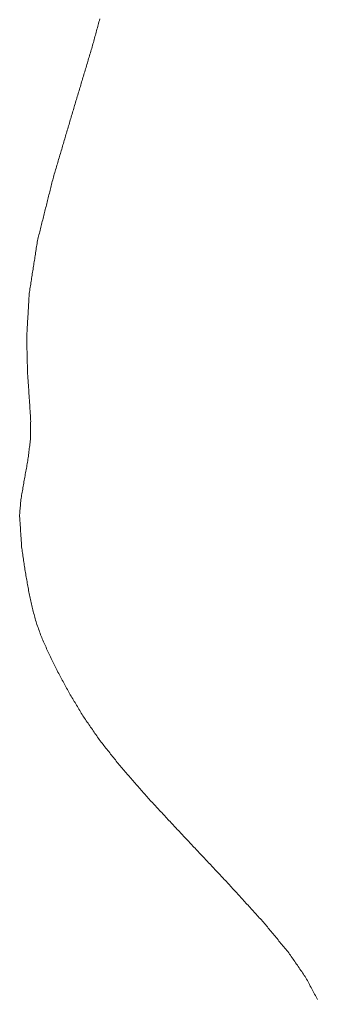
# Model space of a CAD drawing. Header units: kilometres. Extents: x 1172066 to 1174183, y 1051619 to 1053209.
# Drawn here: x 1172807.9 to 1172827.4, y 1052729.6 to 1052793.8 of the extents above; entities that cross this region are included whole.
import ezdxf

# ---------------------------------------------------------------- set-up
doc = ezdxf.new("R2010")
doc.units = ezdxf.units.KM
doc.header["$MEASUREMENT"] = 0
doc.layers.add('terreno', color=7, linetype='Continuous')

msp = doc.modelspace()

# ---------------------------------------------------------------- linework, layer by layer
at = {"layer": 'terreno', "lineweight": 0, "ltscale": 2090, "elevation": 10}
msp.add_lwpolyline([(1172827.42285, 1052729.57228), (1172827.38222, 1052729.66365), (1172827.33623, 1052729.75246), (1172827.28869, 1052729.84045), (1172827.24115, 1052729.92843), (1172827.19359, 1052730.0164), (1172827.14605, 1052730.10439), (1172827.09849, 1052730.19236), (1172827.05095, 1052730.28034), (1172827.00341, 1052730.36833), (1172826.95585, 1052730.4563), (1172826.90831, 1052730.54428), (1172826.86076, 1052730.63226), (1172826.81322, 1052730.72024), (1172826.76567, 1052730.80821), (1172826.71812, 1052730.8962), (1172826.67058, 1052730.98418), (1172826.61869, 1052731.06967), (1172826.56218, 1052731.15217), (1172826.50565, 1052731.23467), (1172826.44914, 1052731.31718), (1172826.39262, 1052731.39968), (1172826.33611, 1052731.4822), (1172826.2796, 1052731.56469), (1172826.22308, 1052731.64719), (1172826.16657, 1052731.72971), (1172826.11004, 1052731.81221), (1172826.05353, 1052731.89472), (1172825.99701, 1052731.97722), (1172825.9405, 1052732.05972), (1172825.88397, 1052732.14223), (1172825.82746, 1052732.22473), (1172825.77094, 1052732.30724), (1172825.71443, 1052732.38974), (1172825.65792, 1052732.47224), (1172825.6014, 1052732.55475), (1172825.54019, 1052732.63384), (1172825.47669, 1052732.71109), (1172825.41319, 1052732.78836), (1172825.34968, 1052732.86561), (1172825.28618, 1052732.94286), (1172825.22268, 1052733.02012), (1172825.15919, 1052733.09737), (1172825.09568, 1052733.17464), (1172825.03218, 1052733.25189), (1172824.96868, 1052733.32914), (1172824.90517, 1052733.4064), (1172824.84167, 1052733.48365), (1172824.77817, 1052733.56092), (1172824.71466, 1052733.63817), (1172824.65116, 1052733.71542), (1172824.58766, 1052733.79268), (1172824.52415, 1052733.86993), (1172824.46065, 1052733.9472), (1172824.39715, 1052734.02445), (1172824.33364, 1052734.1017), (1172824.27014, 1052734.17896), (1172824.20664, 1052734.25621), (1172824.14313, 1052734.33348), (1172824.07963, 1052734.41073), (1172824.01614, 1052734.48799), (1172823.95264, 1052734.56524), (1172823.88618, 1052734.63998), (1172823.81886, 1052734.71393), (1172823.75155, 1052734.78789), (1172823.68423, 1052734.86184), (1172823.61692, 1052734.9358), (1172823.54959, 1052735.00975), (1172823.48227, 1052735.0837), (1172823.41496, 1052735.15766), (1172823.34764, 1052735.23161), (1172823.28033, 1052735.30558), (1172823.213, 1052735.37952), (1172823.14568, 1052735.45349), (1172823.07837, 1052735.52744), (1172823.01105, 1052735.60138), (1172822.94374, 1052735.67535), (1172822.87641, 1052735.7493), (1172822.80909, 1052735.82326), (1172822.74178, 1052735.89721), (1172822.67446, 1052735.97117), (1172822.60715, 1052736.04512), (1172822.53982, 1052736.11908), (1172822.47251, 1052736.19303), (1172822.40519, 1052736.26698), (1172822.33787, 1052736.34095), (1172822.27056, 1052736.41489), (1172822.20323, 1052736.48886), (1172822.13592, 1052736.56281), (1172822.0686, 1052736.63677), (1172822.00128, 1052736.71072), (1172821.93397, 1052736.78468), (1172821.86664, 1052736.85863), (1172821.79933, 1052736.93259), (1172821.73201, 1052737.00654), (1172821.66469, 1052737.08049), (1172821.59738, 1052737.15445), (1172821.52894, 1052737.22738), (1172821.46043, 1052737.30022), (1172821.39192, 1052737.37307), (1172821.32339, 1052737.44593), (1172821.25488, 1052737.51877), (1172821.18637, 1052737.59162), (1172821.11785, 1052737.66446), (1172821.04934, 1052737.73731), (1172820.98083, 1052737.81017), (1172820.91232, 1052737.883), (1172820.84379, 1052737.95586), (1172820.77528, 1052738.02871), (1172820.70677, 1052738.10155), (1172820.63826, 1052738.1744), (1172820.56974, 1052738.24726), (1172820.50123, 1052738.3201), (1172820.43272, 1052738.39295), (1172820.36421, 1052738.4658), (1172820.29568, 1052738.53864), (1172820.22717, 1052738.6115), (1172820.15866, 1052738.68435), (1172820.09015, 1052738.75719), (1172820.02163, 1052738.83004), (1172819.95312, 1052738.9029), (1172819.88461, 1052738.97573), (1172819.81608, 1052739.04859), (1172819.74757, 1052739.12143), (1172819.67906, 1052739.19428), (1172819.61055, 1052739.26713), (1172819.54203, 1052739.33997), (1172819.47352, 1052739.41283), (1172819.40501, 1052739.48568), (1172819.3365, 1052739.55852), (1172819.26797, 1052739.63137), (1172819.19946, 1052739.70423), (1172819.13095, 1052739.77706), (1172819.06243, 1052739.84992), (1172818.99392, 1052739.92277), (1172818.92542, 1052739.99563), (1172818.85726, 1052740.0688), (1172818.7891, 1052740.14199), (1172818.72093, 1052740.21516), (1172818.65277, 1052740.28834), (1172818.58461, 1052740.36151), (1172818.51645, 1052740.43469), (1172818.44828, 1052740.50788), (1172818.38012, 1052740.58105), (1172818.31197, 1052740.65423), (1172818.24381, 1052740.7274), (1172818.17564, 1052740.80059), (1172818.10748, 1052740.87377), (1172818.03932, 1052740.94694), (1172817.97116, 1052741.02012), (1172817.90299, 1052741.09329), (1172817.83483, 1052741.16648), (1172817.76667, 1052741.23966), (1172817.6985, 1052741.31283), (1172817.63034, 1052741.386), (1172817.56218, 1052741.45918), (1172817.49402, 1052741.53237), (1172817.42585, 1052741.60554), (1172817.35769, 1052741.67872), (1172817.28953, 1052741.75189), (1172817.22136, 1052741.82507), (1172817.1532, 1052741.89826), (1172817.08505, 1052741.97143), (1172817.01689, 1052742.04461), (1172816.94873, 1052742.11778), (1172816.88056, 1052742.19096), (1172816.8124, 1052742.26415), (1172816.74424, 1052742.33732), (1172816.67607, 1052742.4105), (1172816.60791, 1052742.48367), (1172816.53975, 1052742.55684), (1172816.47159, 1052742.63003), (1172816.40496, 1052742.70461), (1172816.33896, 1052742.77974), (1172816.27296, 1052742.85487), (1172816.20695, 1052742.93001), (1172816.14094, 1052743.00514), (1172816.07495, 1052743.08027), (1172816.00894, 1052743.1554), (1172815.94294, 1052743.23053), (1172815.87694, 1052743.30566), (1172815.81094, 1052743.38078), (1172815.74493, 1052743.45591), (1172815.67892, 1052743.53105), (1172815.61293, 1052743.60618), (1172815.54692, 1052743.68131), (1172815.48092, 1052743.75644), (1172815.41492, 1052743.83157), (1172815.34892, 1052743.9067), (1172815.28291, 1052743.98184), (1172815.21692, 1052744.05697), (1172815.15091, 1052744.1321), (1172815.0849, 1052744.20723), (1172815.01889, 1052744.28236), (1172814.9529, 1052744.35749), (1172814.88689, 1052744.43263), (1172814.82089, 1052744.50776), (1172814.7549, 1052744.58289), (1172814.68889, 1052744.65802), (1172814.62288, 1052744.73315), (1172814.55689, 1052744.80829), (1172814.49475, 1052744.88665), (1172814.43268, 1052744.96505), (1172814.37061, 1052745.04346), (1172814.30852, 1052745.12186), (1172814.24645, 1052745.20028), (1172814.18437, 1052745.27868), (1172814.1223, 1052745.35709), (1172814.06021, 1052745.43549), (1172813.99814, 1052745.5139), (1172813.93607, 1052745.5923), (1172813.87399, 1052745.67071), (1172813.81192, 1052745.74913), (1172813.74983, 1052745.82753), (1172813.68776, 1052745.90593), (1172813.62569, 1052745.98434), (1172813.56361, 1052746.06274), (1172813.50153, 1052746.14115), (1172813.43945, 1052746.21955), (1172813.37738, 1052746.29797), (1172813.31531, 1052746.37638), (1172813.25322, 1052746.45478), (1172813.19115, 1052746.53319), (1172813.13228, 1052746.61403), (1172813.07556, 1052746.69638), (1172813.01883, 1052746.77875), (1172812.96209, 1052746.8611), (1172812.90536, 1052746.94346), (1172812.84863, 1052747.02582), (1172812.79189, 1052747.10817), (1172812.73517, 1052747.19053), (1172812.67844, 1052747.27288), (1172812.62171, 1052747.35525), (1172812.56497, 1052747.4376), (1172812.50824, 1052747.51995), (1172812.4515, 1052747.6023), (1172812.39477, 1052747.68467), (1172812.33805, 1052747.76702), (1172812.28132, 1052747.84937), (1172812.22458, 1052747.93174), (1172812.16785, 1052748.01409), (1172812.11111, 1052748.09645), (1172812.05809, 1052748.18124), (1172812.00651, 1052748.26692), (1172811.95491, 1052748.35258), (1172811.90332, 1052748.43825), (1172811.85174, 1052748.52392), (1172811.80014, 1052748.6096), (1172811.74855, 1052748.69526), (1172811.69696, 1052748.78093), (1172811.64537, 1052748.86661), (1172811.59377, 1052748.95228), (1172811.54219, 1052749.03794), (1172811.4906, 1052749.12362), (1172811.439, 1052749.20929), (1172811.38742, 1052749.29496), (1172811.33582, 1052749.38062), (1172811.28424, 1052749.4663), (1172811.23265, 1052749.55197), (1172811.18157, 1052749.63795), (1172811.13415, 1052749.726), (1172811.08672, 1052749.81405), (1172811.0393, 1052749.9021), (1172810.99189, 1052749.99014), (1172810.94446, 1052750.07818), (1172810.89704, 1052750.16622), (1172810.84961, 1052750.25427), (1172810.8022, 1052750.34232), (1172810.75477, 1052750.43037), (1172810.70735, 1052750.51841), (1172810.65994, 1052750.60646), (1172810.61251, 1052750.69451), (1172810.56509, 1052750.78256), (1172810.51766, 1052750.8706), (1172810.47025, 1052750.95865), (1172810.42282, 1052751.0467), (1172810.37866, 1052751.13642), (1172810.33455, 1052751.22618), (1172810.29045, 1052751.31593), (1172810.24636, 1052751.40569), (1172810.20225, 1052751.49545), (1172810.15814, 1052751.5852), (1172810.11405, 1052751.67496), (1172810.06995, 1052751.76471), (1172810.02585, 1052751.85448), (1172809.98175, 1052751.94422), (1172809.93764, 1052752.03399), (1172809.89355, 1052752.12373), (1172809.84944, 1052752.2135), (1172809.80563, 1052752.30339), (1172809.76494, 1052752.39474), (1172809.72426, 1052752.4861), (1172809.68357, 1052752.57746), (1172809.64289, 1052752.66881), (1172809.60221, 1052752.76017), (1172809.56152, 1052752.85152), (1172809.52084, 1052752.94288), (1172809.48015, 1052753.03423), (1172809.43947, 1052753.12559), (1172809.39878, 1052753.21694), (1172809.3581, 1052753.3083), (1172809.32284, 1052753.40189), (1172809.28869, 1052753.49588), (1172809.25456, 1052753.58989), (1172809.22042, 1052753.68388), (1172809.18628, 1052753.77787), (1172809.15213, 1052753.87187), (1172809.118, 1052753.96588), (1172809.08386, 1052754.05987), (1172809.04971, 1052754.15386), (1172809.01557, 1052754.24786), (1172808.98759, 1052754.34387), (1172808.96143, 1052754.4404), (1172808.93528, 1052754.53691), (1172808.90911, 1052754.63344), (1172808.88296, 1052754.72997), (1172808.8568, 1052754.82649), (1172808.83065, 1052754.92302), (1172808.80448, 1052755.01953), (1172808.77833, 1052755.11606), (1172808.75217, 1052755.21259), (1172808.72602, 1052755.3091), (1172808.70554, 1052755.407), (1172808.68532, 1052755.50493), (1172808.66509, 1052755.60287), (1172808.64486, 1052755.70081), (1172808.62463, 1052755.79875), (1172808.60439, 1052755.89668), (1172808.58416, 1052755.99462), (1172808.56393, 1052756.09256), (1172808.5437, 1052756.1905), (1172808.52347, 1052756.28843), (1172808.50325, 1052756.38637), (1172808.48302, 1052756.48431), (1172808.46301, 1052756.58229), (1172808.44615, 1052756.68087), (1172808.4293, 1052756.77944), (1172808.41245, 1052756.87802), (1172808.39559, 1052756.9766), (1172808.37875, 1052757.07518), (1172808.3619, 1052757.17375), (1172808.34504, 1052757.27232), (1172808.3282, 1052757.3709), (1172808.31135, 1052757.46947), (1172808.29449, 1052757.56805), (1172808.27764, 1052757.66663), (1172808.2608, 1052757.76521), (1172808.24394, 1052757.86377), (1172808.22769, 1052757.96245), (1172808.21357, 1052758.06145), (1172808.19945, 1052758.16046), (1172808.18534, 1052758.25946), (1172808.17122, 1052758.35847), (1172808.15709, 1052758.45747), (1172808.14297, 1052758.55648), (1172808.12886, 1052758.65548), (1172808.11474, 1052758.75449), (1172808.10062, 1052758.85348), (1172808.08651, 1052758.9525), (1172808.07239, 1052759.05149), (1172808.05828, 1052759.15049), (1172808.04555, 1052759.2497), (1172808.03893, 1052759.34947), (1172808.03231, 1052759.44926), (1172808.0257, 1052759.54904), (1172808.01908, 1052759.64883), (1172808.01247, 1052759.74862), (1172808.00585, 1052759.84841), (1172807.99922, 1052759.94819), (1172807.99261, 1052760.04798), (1172807.98599, 1052760.14777), (1172807.97937, 1052760.24756), (1172807.97276, 1052760.34734), (1172807.96614, 1052760.44712), (1172807.95953, 1052760.5469), (1172807.95291, 1052760.64669), (1172807.94628, 1052760.74648), (1172807.93968, 1052760.84627), (1172807.93305, 1052760.94605), (1172807.92643, 1052761.04584), (1172807.91982, 1052761.14563), (1172807.9132, 1052761.24542), (1172807.91009, 1052761.34537), (1172807.91887, 1052761.44499), (1172807.92764, 1052761.5446), (1172807.93642, 1052761.64423), (1172807.94518, 1052761.74386), (1172807.95395, 1052761.84347), (1172807.96272, 1052761.94309), (1172807.97149, 1052762.04271), (1172807.98027, 1052762.14233), (1172807.98903, 1052762.24194), (1172807.99781, 1052762.34157), (1172808.01156, 1052762.44062), (1172808.02843, 1052762.5392), (1172808.04529, 1052762.63777), (1172808.06217, 1052762.73635), (1172808.07903, 1052762.83492), (1172808.09591, 1052762.93349), (1172808.11277, 1052763.03205), (1172808.12963, 1052763.13063), (1172808.14651, 1052763.2292), (1172808.16337, 1052763.32777), (1172808.18025, 1052763.42635), (1172808.19711, 1052763.52492), (1172808.21412, 1052763.62347), (1172808.23193, 1052763.72187), (1172808.24973, 1052763.82028), (1172808.26754, 1052763.91869), (1172808.28535, 1052764.0171), (1172808.30316, 1052764.1155), (1172808.32098, 1052764.21391), (1172808.33879, 1052764.31231), (1172808.3566, 1052764.41073), (1172808.3744, 1052764.50913), (1172808.39221, 1052764.60754), (1172808.41002, 1052764.70594), (1172808.42783, 1052764.80435), (1172808.44564, 1052764.90275), (1172808.46043, 1052765.00166), (1172808.4729, 1052765.10088), (1172808.48538, 1052765.20011), (1172808.49785, 1052765.29933), (1172808.51033, 1052765.39857), (1172808.52281, 1052765.49779), (1172808.53528, 1052765.59701), (1172808.54775, 1052765.69623), (1172808.56022, 1052765.79545), (1172808.57271, 1052765.89468), (1172808.58518, 1052765.9939), (1172808.59765, 1052766.09313), (1172808.61012, 1052766.19236), (1172808.62131, 1052766.29173), (1172808.62257, 1052766.39173), (1172808.62383, 1052766.49173), (1172808.62508, 1052766.59173), (1172808.62633, 1052766.69173), (1172808.62759, 1052766.79172), (1172808.62885, 1052766.89172), (1172808.6301, 1052766.99172), (1172808.63135, 1052767.0917), (1172808.63261, 1052767.1917), (1172808.63387, 1052767.2917), (1172808.63512, 1052767.3917), (1172808.63637, 1052767.4917), (1172808.63523, 1052767.5917), (1172808.62882, 1052767.6915), (1172808.62242, 1052767.7913), (1172808.61603, 1052767.89109), (1172808.60962, 1052767.9909), (1172808.60322, 1052768.0907), (1172808.59681, 1052768.1905), (1172808.59041, 1052768.2903), (1172808.58402, 1052768.39009), (1172808.57761, 1052768.4899), (1172808.57121, 1052768.5897), (1172808.5648, 1052768.6895), (1172808.5584, 1052768.7893), (1172808.55201, 1052768.88911), (1172808.54547, 1052768.9889), (1172808.53869, 1052769.08867), (1172808.53189, 1052769.18844), (1172808.52511, 1052769.28821), (1172808.51833, 1052769.388), (1172808.51154, 1052769.48777), (1172808.50475, 1052769.58754), (1172808.49796, 1052769.68731), (1172808.49118, 1052769.78709), (1172808.48439, 1052769.88686), (1172808.4776, 1052769.98665), (1172808.47082, 1052770.08642), (1172808.46404, 1052770.18619), (1172808.45724, 1052770.28596), (1172808.45046, 1052770.38573), (1172808.44368, 1052770.48552), (1172808.43689, 1052770.58529), (1172808.4301, 1052770.68506), (1172808.42745, 1052770.78503), (1172808.42506, 1052770.88501), (1172808.42266, 1052770.98499), (1172808.42025, 1052771.08496), (1172808.41786, 1052771.18494), (1172808.41546, 1052771.28492), (1172808.41305, 1052771.38489), (1172808.41066, 1052771.48487), (1172808.40826, 1052771.58485), (1172808.40585, 1052771.68482), (1172808.40345, 1052771.7848), (1172808.40106, 1052771.88478), (1172808.39865, 1052771.98475), (1172808.39625, 1052772.08473), (1172808.39386, 1052772.18471), (1172808.39145, 1052772.28468), (1172808.38905, 1052772.38466), (1172808.38666, 1052772.48464), (1172808.38426, 1052772.58461), (1172808.38185, 1052772.68459), (1172808.37946, 1052772.78457), (1172808.37704, 1052772.88454), (1172808.37651, 1052772.98454), (1172808.38213, 1052773.08438), (1172808.38776, 1052773.18424), (1172808.39339, 1052773.28409), (1172808.39901, 1052773.38393), (1172808.40464, 1052773.48378), (1172808.41026, 1052773.58362), (1172808.41589, 1052773.68348), (1172808.42151, 1052773.78332), (1172808.42714, 1052773.88317), (1172808.43276, 1052773.98301), (1172808.43839, 1052774.08286), (1172808.44403, 1052774.18271), (1172808.44965, 1052774.28256), (1172808.45528, 1052774.3824), (1172808.4609, 1052774.48225), (1172808.46653, 1052774.58209), (1172808.47215, 1052774.68195), (1172808.47778, 1052774.78179), (1172808.48341, 1052774.88164), (1172808.48903, 1052774.98148), (1172808.49466, 1052775.08133), (1172808.50028, 1052775.18118), (1172808.50591, 1052775.28103), (1172808.51153, 1052775.38087), (1172808.51716, 1052775.48072), (1172808.52278, 1052775.58056), (1172808.52841, 1052775.68041), (1172808.53403, 1052775.78026), (1172808.54446, 1052775.87972), (1172808.55985, 1052775.97854), (1172808.57524, 1052776.07735), (1172808.59065, 1052776.17615), (1172808.60605, 1052776.27497), (1172808.62144, 1052776.37378), (1172808.63683, 1052776.47259), (1172808.65223, 1052776.57141), (1172808.66764, 1052776.67022), (1172808.68303, 1052776.76904), (1172808.69842, 1052776.86785), (1172808.71382, 1052776.96667), (1172808.72923, 1052777.06548), (1172808.74462, 1052777.16429), (1172808.76002, 1052777.26309), (1172808.77541, 1052777.36191), (1172808.79082, 1052777.46072), (1172808.80621, 1052777.55954), (1172808.82161, 1052777.65835), (1172808.837, 1052777.75716), (1172808.85239, 1052777.85598), (1172808.8678, 1052777.95479), (1172808.8832, 1052778.05361), (1172808.89859, 1052778.15242), (1172808.91398, 1052778.25124), (1172808.92939, 1052778.35004), (1172808.94479, 1052778.44885), (1172808.96018, 1052778.54766), (1172808.97558, 1052778.64648), (1172808.99097, 1052778.74529), (1172809.00638, 1052778.84411), (1172809.02177, 1052778.94292), (1172809.03717, 1052779.04173), (1172809.05256, 1052779.14055), (1172809.06797, 1052779.23936), (1172809.08373, 1052779.33811), (1172809.10796, 1052779.43513), (1172809.1322, 1052779.53216), (1172809.15642, 1052779.62919), (1172809.18066, 1052779.72622), (1172809.20489, 1052779.82324), (1172809.22913, 1052779.92027), (1172809.25337, 1052780.01729), (1172809.2776, 1052780.11432), (1172809.30184, 1052780.21134), (1172809.32606, 1052780.30836), (1172809.3503, 1052780.40539), (1172809.37453, 1052780.50241), (1172809.39877, 1052780.59944), (1172809.423, 1052780.69646), (1172809.44724, 1052780.79349), (1172809.47148, 1052780.89051), (1172809.4957, 1052780.98754), (1172809.51994, 1052781.08456), (1172809.54417, 1052781.18158), (1172809.56841, 1052781.27861), (1172809.59264, 1052781.37563), (1172809.61688, 1052781.47266), (1172809.64112, 1052781.56968), (1172809.66534, 1052781.66671), (1172809.68957, 1052781.76373), (1172809.71381, 1052781.86076), (1172809.73805, 1052781.95778), (1172809.76228, 1052782.0548), (1172809.78652, 1052782.15183), (1172809.81076, 1052782.24885), (1172809.83498, 1052782.34588), (1172809.85921, 1052782.4429), (1172809.88345, 1052782.53993), (1172809.90769, 1052782.63695), (1172809.93192, 1052782.73398), (1172809.95616, 1052782.831), (1172809.9804, 1052782.92802), (1172810.00462, 1052783.02505), (1172810.02885, 1052783.12207), (1172810.05309, 1052783.2191), (1172810.07733, 1052783.31612), (1172810.10156, 1052783.41315), (1172810.12898, 1052783.50931), (1172810.15729, 1052783.60524), (1172810.1856, 1052783.70115), (1172810.2139, 1052783.79706), (1172810.24221, 1052783.89298), (1172810.2705, 1052783.98889), (1172810.29881, 1052784.08482), (1172810.32712, 1052784.18073), (1172810.35542, 1052784.27665), (1172810.38373, 1052784.37256), (1172810.41204, 1052784.46847), (1172810.44033, 1052784.5644), (1172810.46864, 1052784.66031), (1172810.49694, 1052784.75623), (1172810.52525, 1052784.85214), (1172810.55356, 1052784.94807), (1172810.58185, 1052785.04398), (1172810.61016, 1052785.13989), (1172810.63847, 1052785.23581), (1172810.66677, 1052785.33172), (1172810.69508, 1052785.42764), (1172810.72339, 1052785.52355), (1172810.75168, 1052785.61948), (1172810.77999, 1052785.71539), (1172810.80829, 1052785.8113), (1172810.8366, 1052785.90722), (1172810.86491, 1052786.00313), (1172810.8932, 1052786.09906), (1172810.92151, 1052786.19497), (1172810.94982, 1052786.29089), (1172810.97811, 1052786.3868), (1172811.00642, 1052786.48271), (1172811.03472, 1052786.57864), (1172811.06303, 1052786.67455), (1172811.09134, 1052786.77047), (1172811.11963, 1052786.86638), (1172811.14794, 1052786.96231), (1172811.17625, 1052787.05822), (1172811.20455, 1052787.15414), (1172811.23286, 1052787.25005), (1172811.26117, 1052787.34596), (1172811.28946, 1052787.44188), (1172811.31777, 1052787.53779), (1172811.34607, 1052787.63372), (1172811.37438, 1052787.72963), (1172811.40269, 1052787.82555), (1172811.43133, 1052787.92136), (1172811.45999, 1052788.01717), (1172811.48865, 1052788.11298), (1172811.51731, 1052788.20879), (1172811.54598, 1052788.3046), (1172811.57464, 1052788.40041), (1172811.6033, 1052788.49622), (1172811.63196, 1052788.59203), (1172811.66062, 1052788.68784), (1172811.68928, 1052788.78365), (1172811.71795, 1052788.87946), (1172811.74661, 1052788.97527), (1172811.77527, 1052789.07108), (1172811.80393, 1052789.16689), (1172811.83259, 1052789.2627), (1172811.86124, 1052789.35851), (1172811.8899, 1052789.45432), (1172811.91858, 1052789.55013), (1172811.94724, 1052789.64594), (1172811.97589, 1052789.74175), (1172812.00455, 1052789.83756), (1172812.03321, 1052789.93337), (1172812.06187, 1052790.02918), (1172812.09053, 1052790.12499), (1172812.1192, 1052790.2208), (1172812.14786, 1052790.31661), (1172812.17652, 1052790.41242), (1172812.20518, 1052790.50823), (1172812.23384, 1052790.60406), (1172812.2625, 1052790.69987), (1172812.29116, 1052790.79568), (1172812.31983, 1052790.89149), (1172812.34849, 1052790.9873), (1172812.37715, 1052791.08311), (1172812.40581, 1052791.17892), (1172812.43446, 1052791.27473), (1172812.46312, 1052791.37054), (1172812.49178, 1052791.46635), (1172812.52044, 1052791.56216), (1172812.54911, 1052791.65797), (1172812.57777, 1052791.75378), (1172812.60643, 1052791.84959), (1172812.63509, 1052791.94539), (1172812.66375, 1052792.0412), (1172812.69241, 1052792.13701), (1172812.71886, 1052792.23347), (1172812.745, 1052792.32999), (1172812.77116, 1052792.42652), (1172812.79731, 1052792.52303), (1172812.82347, 1052792.61955), (1172812.84962, 1052792.71608), (1172812.87578, 1052792.8126), (1172812.90194, 1052792.90913), (1172812.92809, 1052793.00565), (1172812.95425, 1052793.10218), (1172812.98041, 1052793.1987), (1172813.00656, 1052793.29523), (1172813.03272, 1052793.39175), (1172813.05888, 1052793.48828), (1172813.08502, 1052793.5848), (1172813.11117, 1052793.68133), (1172813.13733, 1052793.77785), (1172813.16349, 1052793.87438)], dxfattribs=at)

doc.saveas('drawing.dxf')
